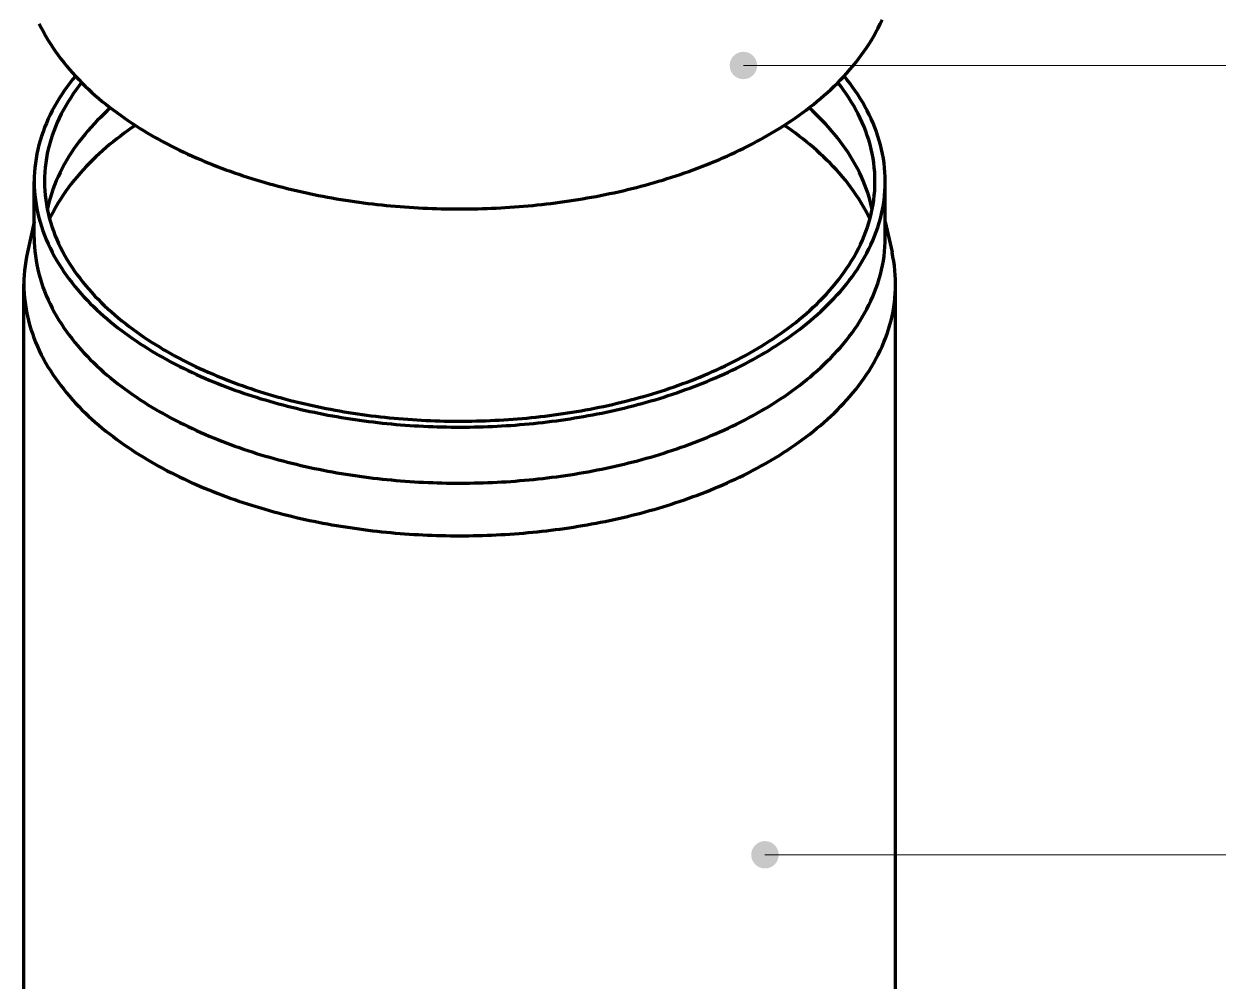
# Model space of a CAD drawing. Header units: millimetres. Extents: x 0 to 420, y 0 to 297.
# Drawn here: x 117.1 to 169.3, y 149.5 to 191.4 of the extents above; entities that cross this region are included whole.
import ezdxf

# ---------------------------------------------------------------- set-up
doc = ezdxf.new("R2010")
doc.units = ezdxf.units.MM
doc.layers.add('01-VISIBLE', color=7, linetype='CONTINUOUS', lineweight=70)
doc.layers.add('08-FINA', color=5, linetype='CONTINUOUS', lineweight=18)

msp = doc.modelspace()

# ---------------------------------------------------------------- hatches: boundary and pattern name
at = {"layer": '08-FINA'}
h = msp.add_hatch(color=7, dxfattribs=at)
h.dxf.hatch_style = 1
edge = h.paths.add_edge_path()
edge.add_arc((148.555, 189.562), 0.6, 0, 360)
h = msp.add_hatch(color=7, dxfattribs=at)
h.dxf.hatch_style = 1
edge = h.paths.add_edge_path()
edge.add_arc((149.498, 155.049), 0.6, 0, 360)

# ---------------------------------------------------------------- linework, layer by layer
at = {"layer": '01-VISIBLE'}
for p, q in [((117.557, 182.039), (117.557, 184.488)), ((154.757, 182.039), (154.757, 184.488)), ((117.557, 182.725), (117.262, 181.397)), ((154.757, 182.725), (155.052, 181.397)), ((117.107, 122.767), (117.107, 179.997)), ((155.207, 81.45), (155.207, 179.997))]:
    msp.add_line(p, q, dxfattribs=at)
for points in [[(149.628, 186.509), (149.801, 186.61), (149.973, 186.713), (150.143, 186.818), (150.313, 186.926), (150.481, 187.035), (150.648, 187.146), (150.813, 187.26), (150.977, 187.375), (151.139, 187.493), (151.3, 187.613), (151.459, 187.735), (151.616, 187.859), (151.772, 187.985), (151.925, 188.114), (152.077, 188.245), (152.226, 188.379), (152.374, 188.515), (152.519, 188.653), (152.662, 188.794), (152.802, 188.937), (152.94, 189.082), (153.075, 189.23), (153.208, 189.381), (153.337, 189.534), (153.464, 189.689), (153.587, 189.847), (153.707, 190.008), (153.824, 190.171), (153.937, 190.337), (154.046, 190.505), (154.151, 190.675), (154.253, 190.848), (154.35, 191.024), (154.443, 191.201), (154.531, 191.381), (154.614, 191.564)], [(117.781, 191.386), (117.869, 191.206), (117.962, 191.029), (118.059, 190.853), (118.16, 190.681), (118.265, 190.51), (118.374, 190.343), (118.487, 190.177), (118.603, 190.014), (118.723, 189.854), (118.846, 189.696), (118.972, 189.541), (119.101, 189.388), (119.233, 189.237), (119.368, 189.089), (119.505, 188.944), (119.645, 188.801), (119.788, 188.66), (119.933, 188.522), (120.08, 188.387), (120.229, 188.253), (120.38, 188.122), (120.533, 187.993), (120.688, 187.867), (120.845, 187.743), (121.004, 187.621), (121.164, 187.501), (121.326, 187.383), (121.49, 187.268), (121.655, 187.154), (121.821, 187.043), (121.989, 186.934), (122.158, 186.827), (122.328, 186.722), (122.5, 186.619), (122.672, 186.517), (122.846, 186.418), (123.021, 186.321), (123.197, 186.225), (123.374, 186.132), (123.552, 186.04), (123.73, 185.95), (123.91, 185.862), (124.091, 185.775), (124.272, 185.691), (124.454, 185.608), (124.637, 185.526), (124.821, 185.447), (125.005, 185.369), (125.19, 185.293), (125.376, 185.218), (125.562, 185.145), (125.749, 185.074), (125.937, 185.004), (126.125, 184.936), (126.314, 184.87), (126.503, 184.804), (126.693, 184.741), (126.883, 184.679), (127.074, 184.618), (127.265, 184.559), (127.457, 184.502), (127.649, 184.445), (127.841, 184.391), (128.034, 184.337), (128.228, 184.286), (128.421, 184.235), (128.615, 184.186), (128.81, 184.139), (129.005, 184.092), (129.2, 184.047), (129.395, 184.004), (129.591, 183.962), (129.786, 183.921), (129.983, 183.881), (130.179, 183.843), (130.376, 183.806), (130.573, 183.771), (130.77, 183.736), (130.967, 183.704), (131.165, 183.672), (131.363, 183.642), (131.561, 183.612), (131.759, 183.585), (131.957, 183.558), (132.156, 183.533), (132.355, 183.509), (132.554, 183.486), (132.753, 183.465), (132.952, 183.444), (133.151, 183.425), (133.35, 183.408), (133.55, 183.391), (133.749, 183.376), (133.949, 183.362), (134.149, 183.349), (134.348, 183.337), (134.548, 183.327), (134.748, 183.318), (134.948, 183.31), (135.148, 183.303), (135.348, 183.297), (135.548, 183.293), (135.749, 183.29), (135.949, 183.288), (136.149, 183.288), (136.349, 183.288), (136.549, 183.29), (136.749, 183.293), (136.949, 183.297), (137.149, 183.302), (137.349, 183.309), (137.549, 183.317), (137.749, 183.326), (137.949, 183.336), (138.149, 183.348), (138.349, 183.361), (138.548, 183.375), (138.748, 183.39), (138.947, 183.406), (139.147, 183.424), (139.346, 183.443), (139.545, 183.463), (139.744, 183.484), (139.943, 183.507), (140.142, 183.531), (140.34, 183.556), (140.539, 183.582), (140.737, 183.61), (140.935, 183.639), (141.133, 183.669), (141.33, 183.701), (141.528, 183.734), (141.725, 183.768), (141.922, 183.803), (142.119, 183.84), (142.315, 183.878), (142.512, 183.917), (142.708, 183.958), (142.903, 184), (143.099, 184.044), (143.294, 184.088), (143.488, 184.135), (143.683, 184.182), (143.877, 184.231), (144.071, 184.281), (144.264, 184.333), (144.457, 184.386), (144.649, 184.441), (144.842, 184.497), (145.033, 184.554), (145.225, 184.613), (145.415, 184.674), (145.606, 184.736), (145.795, 184.799), (145.985, 184.864), (146.174, 184.931), (146.362, 184.999), (146.549, 185.068), (146.736, 185.139), (146.923, 185.212), (147.109, 185.287), (147.294, 185.363), (147.478, 185.44), (147.662, 185.52), (147.845, 185.601), (148.027, 185.684), (148.209, 185.768), (148.389, 185.854), (148.569, 185.942), (148.748, 186.032), (148.926, 186.124), (149.103, 186.217), (149.279, 186.313), (149.454, 186.41), (149.628, 186.509)], [(119.359, 189.099), (119.232, 188.942), (119.109, 188.782), (118.989, 188.619), (118.872, 188.454), (118.759, 188.286), (118.651, 188.116), (118.546, 187.943), (118.446, 187.768), (118.35, 187.59), (118.259, 187.41), (118.172, 187.227), (118.091, 187.042), (118.015, 186.855), (117.944, 186.666), (117.878, 186.475), (117.818, 186.282), (117.765, 186.087), (117.717, 185.891), (117.675, 185.693), (117.639, 185.494), (117.61, 185.294), (117.587, 185.093), (117.57, 184.892), (117.561, 184.69), (117.557, 184.488)], [(154.757, 184.488), (154.754, 184.69), (154.744, 184.892), (154.728, 185.093), (154.705, 185.294), (154.675, 185.494), (154.64, 185.693), (154.598, 185.891), (154.55, 186.087), (154.496, 186.282), (154.436, 186.475), (154.371, 186.666), (154.3, 186.855), (154.224, 187.042), (154.142, 187.227), (154.056, 187.41), (153.964, 187.59), (153.869, 187.768), (153.768, 187.943), (153.664, 188.116), (153.555, 188.286), (153.442, 188.454), (153.326, 188.619), (153.206, 188.782), (153.082, 188.942), (152.956, 189.099)], [(119.629, 188.818), (119.504, 188.655), (119.383, 188.49), (119.266, 188.322), (119.152, 188.151), (119.043, 187.978), (118.939, 187.802), (118.839, 187.623), (118.743, 187.442), (118.653, 187.258), (118.568, 187.072), (118.488, 186.883), (118.413, 186.692), (118.345, 186.499), (118.282, 186.304), (118.225, 186.107), (118.175, 185.909), (118.131, 185.709), (118.093, 185.507), (118.062, 185.305), (118.038, 185.102), (118.021, 184.897), (118.011, 184.693), (118.007, 184.488)], [(154.307, 184.488), (154.304, 184.693), (154.293, 184.897), (154.276, 185.102), (154.252, 185.305), (154.221, 185.507), (154.184, 185.709), (154.14, 185.909), (154.089, 186.107), (154.033, 186.304), (153.97, 186.499), (153.901, 186.692), (153.827, 186.883), (153.747, 187.072), (153.662, 187.258), (153.571, 187.442), (153.476, 187.623), (153.376, 187.802), (153.271, 187.978), (153.162, 188.151), (153.049, 188.322), (152.932, 188.49), (152.81, 188.655), (152.686, 188.818)], [(120.892, 187.707), (120.744, 187.572), (120.598, 187.434), (120.455, 187.294), (120.314, 187.151), (120.176, 187.006), (120.041, 186.858), (119.909, 186.708), (119.779, 186.555), (119.653, 186.399), (119.53, 186.241), (119.411, 186.08), (119.295, 185.916), (119.184, 185.75), (119.076, 185.581), (118.972, 185.41), (118.873, 185.236), (118.778, 185.059), (118.687, 184.88), (118.602, 184.699), (118.522, 184.516), (118.446, 184.33), (118.377, 184.142), (118.312, 183.952), (118.254, 183.761), (118.201, 183.567), (118.155, 183.372)], [(154.16, 183.372), (154.113, 183.567), (154.061, 183.761), (154.002, 183.952), (153.938, 184.142), (153.868, 184.33), (153.793, 184.516), (153.713, 184.699), (153.627, 184.88), (153.537, 185.059), (153.442, 185.236), (153.342, 185.41), (153.239, 185.581), (153.131, 185.75), (153.019, 185.916), (152.903, 186.08), (152.784, 186.241), (152.661, 186.399), (152.535, 186.555), (152.406, 186.708), (152.274, 186.858), (152.138, 187.006), (152, 187.151), (151.86, 187.294), (151.716, 187.434), (151.571, 187.572), (151.423, 187.707)], [(121.973, 186.944), (121.808, 186.83), (121.645, 186.714), (121.483, 186.596), (121.323, 186.476), (121.165, 186.353), (121.008, 186.228), (120.854, 186.101), (120.701, 185.971), (120.551, 185.839), (120.402, 185.705), (120.256, 185.568), (120.112, 185.429), (119.97, 185.287), (119.832, 185.143), (119.695, 184.996), (119.562, 184.847), (119.431, 184.695), (119.304, 184.541), (119.18, 184.384), (119.059, 184.224), (118.941, 184.062), (118.827, 183.897), (118.717, 183.73), (118.611, 183.56), (118.509, 183.388), (118.411, 183.213), (118.317, 183.036), (118.229, 182.856)], [(154.086, 182.856), (153.997, 183.036), (153.904, 183.213), (153.806, 183.388), (153.704, 183.56), (153.598, 183.73), (153.487, 183.897), (153.373, 184.062), (153.256, 184.224), (153.135, 184.384), (153.011, 184.541), (152.883, 184.695), (152.753, 184.847), (152.619, 184.996), (152.483, 185.143), (152.344, 185.287), (152.203, 185.429), (152.059, 185.568), (151.912, 185.705), (151.764, 185.839), (151.613, 185.971), (151.461, 186.101), (151.306, 186.228), (151.15, 186.353), (150.991, 186.476), (150.831, 186.596), (150.669, 186.714), (150.506, 186.83), (150.341, 186.944)], [(117.557, 184.488), (117.56, 184.287), (117.57, 184.087), (117.586, 183.887), (117.609, 183.688), (117.638, 183.489), (117.673, 183.291), (117.714, 183.095), (117.762, 182.9), (117.815, 182.706), (117.874, 182.515), (117.939, 182.325), (118.009, 182.137), (118.084, 181.951), (118.164, 181.767), (118.25, 181.585), (118.34, 181.406), (118.435, 181.229), (118.534, 181.054), (118.637, 180.882), (118.745, 180.713), (118.856, 180.546), (118.971, 180.381), (119.09, 180.22), (119.212, 180.06), (119.337, 179.904), (119.466, 179.75), (119.598, 179.598), (119.732, 179.449), (119.869, 179.303), (120.009, 179.159), (120.152, 179.017), (120.297, 178.879), (120.444, 178.742), (120.593, 178.608), (120.745, 178.477), (120.898, 178.347), (121.054, 178.221), (121.211, 178.096), (121.37, 177.974), (121.531, 177.854), (121.694, 177.736), (121.858, 177.621), (122.024, 177.507), (122.191, 177.396), (122.359, 177.287), (122.529, 177.18), (122.7, 177.075), (122.872, 176.972), (123.046, 176.871), (123.22, 176.772), (123.396, 176.675), (123.573, 176.58), (123.751, 176.487), (123.93, 176.396), (124.109, 176.307), (124.29, 176.219), (124.471, 176.133), (124.654, 176.05), (124.837, 175.967), (125.021, 175.887), (125.205, 175.808), (125.391, 175.731), (125.577, 175.656), (125.763, 175.583), (125.951, 175.511), (126.139, 175.44), (126.327, 175.372), (126.516, 175.304), (126.706, 175.239), (126.896, 175.175), (127.087, 175.113), (127.278, 175.052), (127.47, 174.993), (127.662, 174.935), (127.855, 174.878), (128.048, 174.824), (128.242, 174.77), (128.435, 174.719), (128.63, 174.668), (128.824, 174.619), (129.019, 174.572), (129.215, 174.525), (129.41, 174.481), (129.606, 174.437), (129.803, 174.396), (129.999, 174.355), (130.196, 174.316), (130.393, 174.278), (130.59, 174.242), (130.788, 174.207), (130.986, 174.173), (131.184, 174.14), (131.382, 174.109), (131.581, 174.08), (131.779, 174.051), (131.978, 174.024), (132.177, 173.998), (132.376, 173.974), (132.576, 173.95), (132.775, 173.928), (132.975, 173.908), (133.175, 173.888), (133.374, 173.87), (133.574, 173.853), (133.775, 173.838), (133.975, 173.824), (134.175, 173.811), (134.375, 173.799), (134.576, 173.788), (134.776, 173.779), (134.977, 173.771), (135.177, 173.764), (135.378, 173.759), (135.579, 173.755), (135.779, 173.752), (135.98, 173.75), (136.181, 173.749), (136.381, 173.75), (136.582, 173.752), (136.783, 173.755), (136.983, 173.76), (137.184, 173.766), (137.385, 173.773), (137.585, 173.781), (137.786, 173.791), (137.986, 173.801), (138.186, 173.813), (138.387, 173.827), (138.587, 173.841), (138.787, 173.857), (138.987, 173.874), (139.187, 173.893), (139.386, 173.912), (139.586, 173.933), (139.785, 173.956), (139.985, 173.979), (140.184, 174.004), (140.383, 174.03), (140.582, 174.058), (140.78, 174.086), (140.979, 174.116), (141.177, 174.148), (141.375, 174.181), (141.573, 174.215), (141.77, 174.25), (141.968, 174.287), (142.165, 174.325), (142.361, 174.364), (142.558, 174.405), (142.754, 174.447), (142.95, 174.491), (143.146, 174.536), (143.341, 174.583), (143.536, 174.63), (143.73, 174.68), (143.925, 174.731), (144.118, 174.783), (144.312, 174.836), (144.505, 174.892), (144.697, 174.948), (144.889, 175.006), (145.081, 175.066), (145.272, 175.127), (145.463, 175.19), (145.653, 175.254), (145.842, 175.32), (146.031, 175.388), (146.22, 175.457), (146.408, 175.527), (146.595, 175.6), (146.781, 175.674), (146.967, 175.749), (147.153, 175.827), (147.337, 175.906), (147.521, 175.986), (147.704, 176.069), (147.886, 176.153), (148.067, 176.24), (148.247, 176.327), (148.427, 176.417), (148.605, 176.509), (148.783, 176.602), (148.96, 176.698), (149.135, 176.795), (149.309, 176.895)], [(118.007, 184.488), (118.011, 184.288), (118.02, 184.088), (118.037, 183.889), (118.06, 183.69), (118.089, 183.492), (118.125, 183.295), (118.167, 183.099), (118.216, 182.905), (118.27, 182.712), (118.33, 182.521), (118.396, 182.332), (118.467, 182.145), (118.543, 181.96), (118.625, 181.777), (118.712, 181.597), (118.803, 181.419), (118.899, 181.243), (119, 181.07), (119.105, 180.9), (119.213, 180.732), (119.326, 180.566), (119.443, 180.404), (119.563, 180.244), (119.686, 180.086), (119.813, 179.931), (119.943, 179.779), (120.076, 179.629), (120.212, 179.482), (120.351, 179.338), (120.492, 179.196), (120.636, 179.057), (120.782, 178.92), (120.93, 178.786), (121.081, 178.654), (121.233, 178.524), (121.388, 178.397), (121.545, 178.273), (121.703, 178.15), (121.863, 178.03), (122.025, 177.913), (122.189, 177.797), (122.354, 177.684), (122.52, 177.573), (122.688, 177.464), (122.858, 177.357), (123.028, 177.253), (123.2, 177.15), (123.373, 177.05), (123.548, 176.951), (123.723, 176.855), (123.899, 176.76), (124.077, 176.667), (124.255, 176.577), (124.435, 176.488), (124.615, 176.401), (124.796, 176.316), (124.978, 176.233), (125.161, 176.151), (125.345, 176.072), (125.529, 175.994), (125.714, 175.917), (125.9, 175.843), (126.086, 175.77), (126.274, 175.699), (126.461, 175.63), (126.65, 175.562), (126.839, 175.496), (127.028, 175.431), (127.218, 175.368), (127.409, 175.307), (127.6, 175.247), (127.791, 175.189), (127.983, 175.132), (128.175, 175.077), (128.368, 175.023), (128.562, 174.971), (128.755, 174.92), (128.949, 174.871), (129.144, 174.823), (129.338, 174.777), (129.533, 174.732), (129.729, 174.688), (129.924, 174.646), (130.12, 174.606), (130.317, 174.567), (130.513, 174.529), (130.71, 174.492), (130.907, 174.457), (131.105, 174.423), (131.302, 174.391), (131.5, 174.36), (131.698, 174.33), (131.896, 174.302), (132.094, 174.275), (132.293, 174.249), (132.491, 174.225), (132.69, 174.202), (132.889, 174.18), (133.088, 174.16), (133.288, 174.141), (133.487, 174.123), (133.687, 174.107), (133.886, 174.092), (134.086, 174.078), (134.286, 174.065), (134.485, 174.054), (134.685, 174.044), (134.885, 174.035), (135.085, 174.027), (135.285, 174.021), (135.486, 174.016), (135.686, 174.013), (135.886, 174.01), (136.086, 174.009), (136.286, 174.009), (136.486, 174.011), (136.687, 174.014), (136.887, 174.018), (137.087, 174.023), (137.287, 174.029), (137.487, 174.037), (137.687, 174.046), (137.887, 174.057), (138.087, 174.069), (138.286, 174.082), (138.486, 174.096), (138.685, 174.111), (138.885, 174.128), (139.084, 174.146), (139.284, 174.166), (139.483, 174.187), (139.682, 174.209), (139.88, 174.232), (140.079, 174.257), (140.277, 174.283), (140.476, 174.31), (140.674, 174.339), (140.872, 174.369), (141.069, 174.4), (141.267, 174.433), (141.464, 174.467), (141.661, 174.503), (141.858, 174.539), (142.054, 174.578), (142.251, 174.617), (142.446, 174.658), (142.642, 174.701), (142.837, 174.745), (143.032, 174.79), (143.227, 174.837), (143.421, 174.885), (143.615, 174.935), (143.809, 174.986), (144.002, 175.038), (144.195, 175.093), (144.387, 175.148), (144.579, 175.205), (144.77, 175.264), (144.961, 175.324), (145.151, 175.386), (145.341, 175.45), (145.53, 175.515), (145.719, 175.581), (145.907, 175.65), (146.095, 175.719), (146.282, 175.791), (146.468, 175.864), (146.654, 175.939), (146.839, 176.016), (147.023, 176.094), (147.206, 176.175), (147.389, 176.257), (147.571, 176.34), (147.752, 176.426), (147.932, 176.513), (148.111, 176.603), (148.289, 176.694), (148.466, 176.787), (148.642, 176.882), (148.817, 176.979), (148.991, 177.078)], [(148.991, 177.078), (149.167, 177.181), (149.341, 177.286), (149.513, 177.393), (149.685, 177.502), (149.855, 177.613), (150.023, 177.727), (150.19, 177.842), (150.356, 177.961), (150.519, 178.081), (150.681, 178.204), (150.841, 178.329), (150.999, 178.457), (151.155, 178.587), (151.309, 178.719), (151.461, 178.855), (151.611, 178.992), (151.758, 179.132), (151.902, 179.275), (152.044, 179.421), (152.183, 179.569), (152.319, 179.72), (152.452, 179.873), (152.582, 180.029), (152.709, 180.188), (152.832, 180.35), (152.952, 180.514), (153.067, 180.681), (153.179, 180.851), (153.287, 181.024), (153.39, 181.199), (153.488, 181.376), (153.582, 181.556), (153.672, 181.739), (153.756, 181.924), (153.834, 182.111), (153.907, 182.301), (153.975, 182.492), (154.037, 182.686), (154.093, 182.881), (154.142, 183.078), (154.186, 183.277), (154.223, 183.477), (154.253, 183.678), (154.277, 183.88), (154.294, 184.082), (154.304, 184.285), (154.307, 184.488)], [(149.309, 176.895), (149.485, 176.998), (149.66, 177.103), (149.834, 177.21), (150.006, 177.319), (150.176, 177.431), (150.346, 177.544), (150.513, 177.66), (150.68, 177.778), (150.844, 177.899), (151.007, 178.022), (151.168, 178.147), (151.327, 178.274), (151.484, 178.404), (151.639, 178.536), (151.792, 178.671), (151.943, 178.809), (152.091, 178.948), (152.237, 179.091), (152.381, 179.236), (152.521, 179.383), (152.659, 179.534), (152.794, 179.686), (152.926, 179.842), (153.055, 180), (153.18, 180.161), (153.302, 180.324), (153.42, 180.49), (153.535, 180.659), (153.645, 180.831), (153.751, 181.005), (153.853, 181.181), (153.951, 181.36), (154.044, 181.542), (154.131, 181.726), (154.214, 181.912), (154.292, 182.101), (154.364, 182.291), (154.431, 182.484), (154.491, 182.679), (154.546, 182.875), (154.595, 183.073), (154.638, 183.272), (154.674, 183.473), (154.704, 183.675), (154.727, 183.877), (154.744, 184.081), (154.754, 184.284), (154.757, 184.488)], [(118.155, 183.372), (118.151, 183.354), (118.147, 183.336), (118.143, 183.318), (118.139, 183.3), (118.135, 183.282), (118.132, 183.263)], [(154.183, 183.263), (154.179, 183.282), (154.175, 183.3), (154.171, 183.318), (154.168, 183.336), (154.164, 183.354), (154.16, 183.372)], [(117.557, 182.039), (117.56, 181.838), (117.57, 181.637), (117.586, 181.437), (117.609, 181.238), (117.638, 181.039), (117.673, 180.842), (117.714, 180.645), (117.762, 180.45), (117.815, 180.257), (117.874, 180.065), (117.939, 179.875), (118.009, 179.687), (118.084, 179.501), (118.164, 179.317), (118.25, 179.136), (118.34, 178.956), (118.435, 178.779), (118.534, 178.605), (118.637, 178.433), (118.745, 178.263), (118.856, 178.096), (118.971, 177.932), (119.09, 177.77), (119.212, 177.611), (119.337, 177.454), (119.466, 177.3), (119.598, 177.149), (119.732, 177), (119.869, 176.853), (120.009, 176.709), (120.152, 176.568), (120.297, 176.429), (120.444, 176.293), (120.593, 176.159), (120.745, 176.027), (120.898, 175.898), (121.054, 175.771), (121.211, 175.646), (121.37, 175.524), (121.531, 175.404), (121.694, 175.287), (121.858, 175.171), (122.024, 175.058), (122.191, 174.946), (122.359, 174.837), (122.529, 174.73), (122.7, 174.625), (122.872, 174.523), (123.046, 174.422), (123.22, 174.323), (123.396, 174.226), (123.573, 174.131), (123.751, 174.038), (123.93, 173.947), (124.109, 173.857), (124.29, 173.77), (124.471, 173.684), (124.654, 173.6), (124.837, 173.518), (125.021, 173.438), (125.205, 173.359), (125.391, 173.282), (125.577, 173.207), (125.763, 173.133), (125.951, 173.061), (126.139, 172.991), (126.327, 172.922), (126.516, 172.855), (126.706, 172.79), (126.896, 172.726), (127.087, 172.663), (127.278, 172.602), (127.47, 172.543), (127.662, 172.485), (127.855, 172.429), (128.048, 172.374), (128.242, 172.321), (128.435, 172.269), (128.63, 172.219), (128.824, 172.17), (129.019, 172.122), (129.215, 172.076), (129.41, 172.031), (129.606, 171.988), (129.803, 171.946), (129.999, 171.906), (130.196, 171.866), (130.393, 171.829), (130.59, 171.792), (130.788, 171.757), (130.986, 171.723), (131.184, 171.691), (131.382, 171.66), (131.581, 171.63), (131.779, 171.602), (131.978, 171.574), (132.177, 171.549), (132.376, 171.524), (132.576, 171.501), (132.775, 171.479), (132.975, 171.458), (133.175, 171.439), (133.374, 171.421), (133.574, 171.404), (133.775, 171.388), (133.975, 171.374), (134.175, 171.361), (134.375, 171.349), (134.576, 171.339), (134.776, 171.33), (134.977, 171.322), (135.177, 171.315), (135.378, 171.309), (135.579, 171.305), (135.779, 171.302), (135.98, 171.3), (136.181, 171.3), (136.381, 171.301), (136.582, 171.303), (136.783, 171.306), (136.983, 171.31), (137.184, 171.316), (137.385, 171.323), (137.585, 171.332), (137.786, 171.341), (137.986, 171.352), (138.186, 171.364), (138.387, 171.377), (138.587, 171.392), (138.787, 171.408), (138.987, 171.425), (139.187, 171.443), (139.386, 171.463), (139.586, 171.484), (139.785, 171.506), (139.985, 171.53), (140.184, 171.555), (140.383, 171.581), (140.582, 171.608), (140.78, 171.637), (140.979, 171.667), (141.177, 171.698), (141.375, 171.731), (141.573, 171.765), (141.77, 171.801), (141.968, 171.837), (142.165, 171.875), (142.361, 171.915), (142.558, 171.956), (142.754, 171.998), (142.95, 172.042), (143.146, 172.087), (143.341, 172.133), (143.536, 172.181), (143.73, 172.23), (143.925, 172.281), (144.118, 172.333), (144.312, 172.387), (144.505, 172.442), (144.697, 172.499), (144.889, 172.557), (145.081, 172.616), (145.272, 172.678), (145.463, 172.74), (145.653, 172.805), (145.842, 172.871), (146.031, 172.938), (146.22, 173.007), (146.408, 173.078), (146.595, 173.15), (146.781, 173.224), (146.967, 173.3), (147.153, 173.377), (147.337, 173.456), (147.521, 173.537), (147.704, 173.62), (147.886, 173.704), (148.067, 173.79), (148.247, 173.878), (148.427, 173.968), (148.605, 174.059), (148.783, 174.153), (148.96, 174.248), (149.135, 174.346), (149.309, 174.445)], [(149.309, 174.445), (149.485, 174.548), (149.66, 174.653), (149.834, 174.76), (150.006, 174.87), (150.176, 174.981), (150.346, 175.095), (150.513, 175.211), (150.68, 175.329), (150.844, 175.449), (151.007, 175.572), (151.168, 175.697), (151.327, 175.825), (151.484, 175.955), (151.639, 176.087), (151.792, 176.222), (151.943, 176.359), (152.091, 176.499), (152.237, 176.641), (152.381, 176.786), (152.521, 176.934), (152.659, 177.084), (152.794, 177.237), (152.926, 177.392), (153.055, 177.551), (153.18, 177.711), (153.302, 177.875), (153.42, 178.041), (153.535, 178.21), (153.645, 178.381), (153.751, 178.555), (153.853, 178.732), (153.951, 178.911), (154.044, 179.092), (154.131, 179.276), (154.214, 179.463), (154.292, 179.651), (154.364, 179.842), (154.431, 180.035), (154.491, 180.229), (154.546, 180.426), (154.595, 180.624), (154.638, 180.823), (154.674, 181.024), (154.704, 181.225), (154.727, 181.428), (154.744, 181.631), (154.754, 181.835), (154.757, 182.039)], [(117.262, 181.397), (117.221, 181.2), (117.187, 181.001), (117.158, 180.802), (117.136, 180.601), (117.12, 180.4), (117.11, 180.199), (117.107, 179.997)], [(155.207, 179.997), (155.204, 180.199), (155.194, 180.4), (155.178, 180.601), (155.156, 180.802), (155.128, 181.001), (155.093, 181.2), (155.052, 181.397)], [(117.107, 179.997), (117.11, 179.797), (117.12, 179.597), (117.136, 179.398), (117.157, 179.199), (117.186, 179.001), (117.22, 178.804), (117.26, 178.607), (117.306, 178.413), (117.358, 178.219), (117.415, 178.028), (117.478, 177.838), (117.546, 177.65), (117.62, 177.463), (117.698, 177.279), (117.781, 177.097), (117.869, 176.917), (117.962, 176.74), (118.059, 176.565), (118.16, 176.392), (118.265, 176.222), (118.374, 176.054), (118.487, 175.888), (118.603, 175.726), (118.723, 175.565), (118.846, 175.407), (118.972, 175.252), (119.101, 175.099), (119.233, 174.949), (119.368, 174.801), (119.505, 174.655), (119.645, 174.512), (119.788, 174.372), (119.933, 174.234), (120.08, 174.098), (120.229, 173.964), (120.38, 173.833), (120.533, 173.705), (120.688, 173.578), (120.845, 173.454), (121.004, 173.332), (121.164, 173.212), (121.326, 173.095), (121.49, 172.979), (121.655, 172.866), (121.821, 172.754), (121.989, 172.645), (122.158, 172.538), (122.328, 172.433), (122.5, 172.33), (122.672, 172.229), (122.846, 172.129), (123.021, 172.032), (123.197, 171.936), (123.374, 171.843), (123.552, 171.751), (123.73, 171.661), (123.91, 171.573), (124.091, 171.487), (124.272, 171.402), (124.454, 171.319), (124.637, 171.238), (124.821, 171.158), (125.005, 171.08), (125.19, 171.004), (125.376, 170.93), (125.562, 170.857), (125.749, 170.785), (125.937, 170.716), (126.125, 170.648), (126.314, 170.581), (126.503, 170.516), (126.693, 170.452), (126.883, 170.39), (127.074, 170.33), (127.265, 170.271), (127.457, 170.213), (127.649, 170.157), (127.841, 170.102), (128.034, 170.049), (128.228, 169.997), (128.421, 169.946), (128.615, 169.897), (128.81, 169.85), (129.005, 169.804), (129.2, 169.759), (129.395, 169.715), (129.591, 169.673), (129.786, 169.632), (129.983, 169.593), (130.179, 169.554), (130.376, 169.518), (130.573, 169.482), (130.77, 169.448), (130.967, 169.415), (131.165, 169.383), (131.363, 169.353), (131.561, 169.324), (131.759, 169.296), (131.957, 169.269), (132.156, 169.244), (132.355, 169.22), (132.554, 169.197), (132.753, 169.176), (132.952, 169.156), (133.151, 169.137), (133.35, 169.119), (133.55, 169.102), (133.749, 169.087), (133.949, 169.073), (134.149, 169.06), (134.348, 169.049), (134.548, 169.038), (134.748, 169.029), (134.948, 169.021), (135.148, 169.014), (135.348, 169.009), (135.548, 169.004), (135.749, 169.001), (135.949, 168.999), (136.149, 168.999), (136.349, 168.999), (136.549, 169.001), (136.749, 169.004), (136.949, 169.008), (137.149, 169.014), (137.349, 169.02), (137.549, 169.028), (137.749, 169.037), (137.949, 169.048), (138.149, 169.059), (138.349, 169.072), (138.548, 169.086), (138.748, 169.101), (138.947, 169.117), (139.147, 169.135), (139.346, 169.154), (139.545, 169.174), (139.744, 169.196), (139.943, 169.218), (140.142, 169.242), (140.34, 169.267), (140.539, 169.294), (140.737, 169.321), (140.935, 169.35), (141.133, 169.381), (141.33, 169.412), (141.528, 169.445), (141.725, 169.479), (141.922, 169.515), (142.119, 169.551), (142.315, 169.589), (142.512, 169.629), (142.708, 169.669), (142.903, 169.712), (143.099, 169.755), (143.294, 169.8), (143.488, 169.846), (143.683, 169.893), (143.877, 169.942), (144.071, 169.993), (144.264, 170.044), (144.457, 170.098), (144.649, 170.152), (144.842, 170.208), (145.033, 170.266), (145.225, 170.325), (145.415, 170.385), (145.606, 170.447), (145.795, 170.51), (145.985, 170.575), (146.174, 170.642), (146.362, 170.71), (146.549, 170.78), (146.736, 170.851), (146.923, 170.924), (147.109, 170.998), (147.294, 171.074), (147.478, 171.152), (147.662, 171.231), (147.845, 171.312), (148.027, 171.395), (148.209, 171.479), (148.389, 171.566), (148.569, 171.654), (148.748, 171.743), (148.926, 171.835), (149.103, 171.929), (149.279, 172.024), (149.454, 172.121), (149.628, 172.22)], [(149.628, 172.22), (149.801, 172.321), (149.973, 172.425), (150.143, 172.53), (150.313, 172.637), (150.481, 172.746), (150.648, 172.857), (150.813, 172.971), (150.977, 173.086), (151.139, 173.204), (151.3, 173.324), (151.459, 173.446), (151.616, 173.57), (151.772, 173.697), (151.925, 173.826), (152.077, 173.957), (152.226, 174.09), (152.374, 174.226), (152.519, 174.364), (152.662, 174.505), (152.802, 174.648), (152.94, 174.794), (153.075, 174.942), (153.208, 175.092), (153.337, 175.245), (153.464, 175.401), (153.587, 175.559), (153.707, 175.719), (153.824, 175.882), (153.937, 176.048), (154.046, 176.216), (154.151, 176.387), (154.253, 176.56), (154.35, 176.735), (154.443, 176.913), (154.531, 177.093), (154.614, 177.275), (154.693, 177.459), (154.767, 177.646), (154.835, 177.834), (154.898, 178.024), (154.956, 178.216), (155.008, 178.41), (155.054, 178.605), (155.094, 178.802), (155.129, 178.999), (155.157, 179.198), (155.179, 179.397), (155.195, 179.597), (155.204, 179.797), (155.207, 179.997)]]:
    msp.add_lwpolyline(points, dxfattribs=at)
at = {"layer": '08-FINA'}
for p, q in [((212.5, 189.562), (148.555, 189.562)), ((212.5, 155.049), (149.498, 155.049))]:
    msp.add_line(p, q, dxfattribs=at)

doc.saveas('drawing.dxf')
